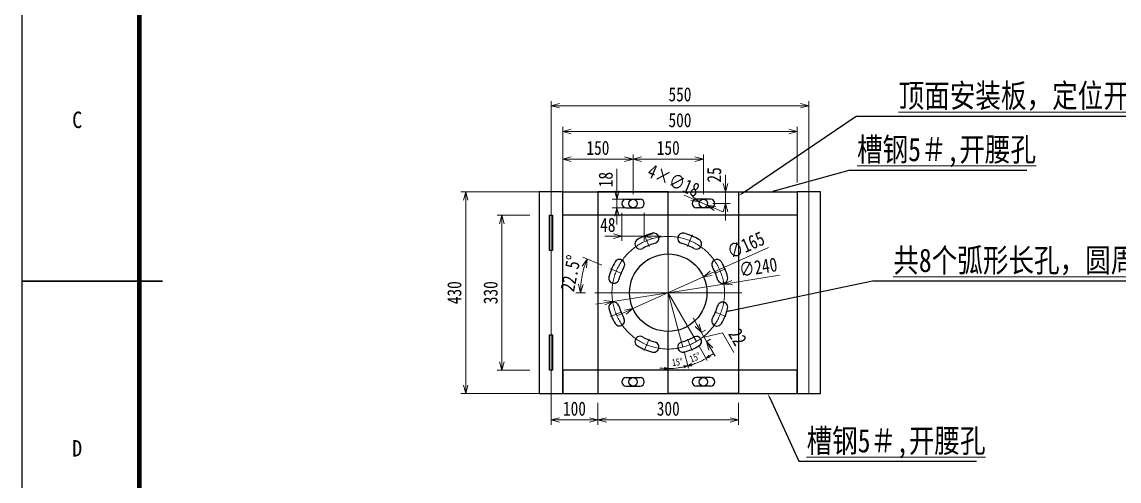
# Model space of a CAD drawing. Header units: millimetres. Extents: x 8637176 to 8643116, y -979721 to -975521.
# Drawn here: x 8637176 to 8639515, y -978047 to -977069 of the extents above; entities that cross this region are included whole.
import ezdxf
from ezdxf import colors
from ezdxf.entities.mleader import LeaderData, LeaderLine
from ezdxf.math import Vec2, Vec3

# ---------------------------------------------------------------- set-up
doc = ezdxf.new("R2010")
doc.units = ezdxf.units.MM
doc.header["$LTSCALE"] = 1000
doc.header["$PDSIZE"] = 0.1
for name, pattern in [('CENTER', [2, 1.25, -0.25, 0.25, -0.25]), ('DASH', [0.35, 0.25, -0.1]), ('DASHED2', [4.838009, 3.225339, -1.61267])]:
    doc.linetypes.add(name, pattern=pattern)
for name, color, linetype, lineweight in [('1_中心线', 1, 'CENTER', 9), ('2_虚线', 2, 'DASHED2', 9), ('5_文字线', 2, 'Continuous', 13), ('6文字层', 3, 'Continuous', 13), ('尺寸线层', 3, 'Continuous', 18)]:
    doc.layers.add(name, color=color, linetype=linetype, lineweight=lineweight)
doc.layers.add('图框', color=3, linetype='Continuous')
doc.styles.add('中英合写', font='', dxfattribs={"width": 0.8})
doc.styles.add('图框字体', font='', dxfattribs={"width": 0.8})
doc.styles.add('标题栏（黑体）', font='txt', dxfattribs={"width": 0.8})
doc.styles.get('中英合写').set_extended_font_data('SimSun')
doc.styles.get('图框字体').set_extended_font_data('SimSun')
doc.dimstyles.new('S50', dxfattribs={"dimscale": 50, "dimtxt": 3, "dimasz": 1.8, "dimexe": 1, "dimexo": 2, "dimgap": 0.9, "dimtad": 1, "dimdec": 0, "dimzin": 0, "dimdsep": 46, "dimtxsty": '中英合写', "dimblk": 'OPEN30', "dimcen": 0.09, "dimclrd": 3, "dimclre": 3, "dimclrt": 3, "dimadec": 0, "dimazin": 0, "dimtfac": 1, "dimtdec": 0, "dimtmove": 1, "dimatfit": 3, "dimldrblk": 'ARCHTICK', "dimfxl": 0, "dimtolj": 1, "dimtzin": 0, "dimlwd": -1, "dimlwe": -1, "dimarcsym": 0})

# ---------------------------------------------------------------- blocks, each defined once
blk = doc.blocks.new('_Open30')
at = {"color": 0, "linetype": 'ByBlock', "lineweight": -2}
for p, q in [((-1, 0.2679), (0, 0)), ((0, 0), (-1, -0.2679)), ((0, 0), (-1, 0))]:
    blk.add_line(p, q, dxfattribs=at)
blk = doc.blocks.new('*D20456')
at = {"layer": 'Defpoints', "color": 0}
for p in [(8638854, -977247.3), (8638304, -977455.8), (8638854, -977455.8)]:
    blk.add_point(p, dxfattribs=at)
at = {"layer": '尺寸线层', "color": 3}
for p, q in [((8638304, -977435.8), (8638304, -977237.3)), ((8638854, -977435.8), (8638854, -977237.3)), ((8638322, -977247.3), (8638836, -977247.3))]:
    blk.add_line(p, q, dxfattribs=at)
at = {"layer": '尺寸线层', "color": 3, "linetype": 'ByBlock', "xscale": 18, "yscale": 18, "zscale": 18, "rotation": 180}
blk.add_blockref('_Open30', (8638304, -977247.3), dxfattribs=at)
at = {"layer": '尺寸线层', "color": 3, "linetype": 'ByBlock', "xscale": 18, "yscale": 18, "zscale": 18}
blk.add_blockref('_Open30', (8638854, -977247.3), dxfattribs=at)
at = {"layer": '尺寸线层', "color": 3, "insert": (8638579, -977223.3), "char_height": 30, "attachment_point": 5, "style": '中英合写'}
blk.add_mtext('\\A1;550', dxfattribs=at)
blk = doc.blocks.new('_ArchTick')
at = {"color": 0, "linetype": 'ByBlock', "const_width": 0.4}
blk.add_lwpolyline([(-0.5, -0.5), (0.5, 0.5)], dxfattribs=at)
blk = doc.blocks.new('*D20458')
at = {"layer": 'Defpoints', "color": 0}
for p in [(8638629.2, -977611.8), (8638478.8, -977679.8)]:
    blk.add_point(p, dxfattribs=at)
at = {"layer": '尺寸线层', "color": 3}
for p, q in [((8638645.6, -977604.4), (8638767.5, -977549.3)), ((8638478.8, -977679.8), (8638629.2, -977611.8)), ((8638462.4, -977687.2), (8638446, -977694.6))]:
    blk.add_line(p, q, dxfattribs=at)
at = {"layer": '尺寸线层', "color": 3, "linetype": 'ByBlock', "xscale": 18, "yscale": 18, "zscale": 18}
for p, rotation in [((8638629.2, -977611.8), 204.3248072662623), ((8638478.8, -977679.8), 24.32480726626234)]:
    blk.add_blockref('_Open30', p, dxfattribs=dict(at, rotation=rotation))
at = {"layer": '尺寸线层', "color": 3, "insert": (8638719.6, -977544.5), "char_height": 30, "attachment_point": 5, "rotation": 24.3248, "style": '中英合写'}
blk.add_mtext('\\A1;∅165', dxfattribs=at)
blk = doc.blocks.new('*D20459')
at = {"layer": 'Defpoints', "color": 0}
for p in [(8638672.6, -977627.3), (8638435.5, -977664.4)]:
    blk.add_point(p, dxfattribs=at)
at = {"layer": '尺寸线层', "color": 3}
for p, q in [((8638791, -977608.7), (8638690.4, -977624.5)), ((8638435.5, -977664.4), (8638672.6, -977627.3)), ((8638417.7, -977667.2), (8638399.9, -977669.9))]:
    blk.add_line(p, q, dxfattribs=at)
at = {"layer": '尺寸线层', "color": 3, "linetype": 'ByBlock', "xscale": 18, "yscale": 18, "zscale": 18}
for p, rotation in [((8638672.6, -977627.3), 188.8948195216694), ((8638435.5, -977664.4), 8.894819521669422)]:
    blk.add_blockref('_Open30', p, dxfattribs=dict(at, rotation=rotation))
at = {"layer": '尺寸线层', "color": 3, "insert": (8638745.8, -977591.4), "char_height": 30, "attachment_point": 5, "rotation": 8.8948, "style": '中英合写'}
blk.add_mtext('\\A1;∅240', dxfattribs=at)
blk = doc.blocks.new('*D20460')
at = {"layer": 'Defpoints', "color": 0}
for p in [(8638431, -977594.8), (8638455.3, -977604.9), (8638368.3, -977621.4), (8638397.3, -977645.8), (8638710.8, -977645.8)]:
    blk.add_point(p, dxfattribs=at)
at = {"layer": '尺寸线层', "color": 3}
for p, q in [((8638412.5, -977587.2), (8638371.7, -977570.3)), ((8638377.3, -977645.8), (8638356.7, -977645.8))]:
    blk.add_line(p, q, dxfattribs=at)
blk.add_arc((8638554, -977645.8), 187.3, 163.0075, 174.4925, dxfattribs=at)
at = {"layer": '尺寸线层', "color": 3, "linetype": 'ByBlock', "xscale": 18, "yscale": 18, "zscale": 18}
for p, rotation in [((8638381, -977574.1), 70.25375523230733), ((8638366.7, -977645.8), 267.2462447678178)]:
    blk.add_blockref('_Open30', p, dxfattribs=dict(at, rotation=rotation))
at = {"layer": '尺寸线层', "color": 3, "insert": (8638346, -977604.4), "char_height": 30, "attachment_point": 5, "rotation": 78.75, "style": '中英合写'}
blk.add_mtext('\\A1;22.5%%d', dxfattribs=at)
blk = doc.blocks.new('*U21106')
blk.add_lwpolyline([(25, 0), (25, 430), (-25, 430), (-25, 0)], close=True)
at = {"layer": '1_中心线'}
blk.add_line((0, 0), (0, 430), dxfattribs=at)
blk = doc.blocks.new('*U21131')
blk.add_lwpolyline([(25, 0), (25, 430), (-25, 430), (-25, 0)], close=True)
at = {"layer": '1_中心线'}
blk.add_line((0, 0), (0, 430), dxfattribs=at)
blk = doc.blocks.new('*U21070')
for centre, radius, start, end in [((-14.5, -6), 11, 120, 300), ((45.5, -109.9), 131, 105, 120), ((14.5, 6), 11, 285, 105), ((45.5, -109.9), 109, 105, 120)]:
    blk.add_arc(centre, radius, start, end)
blk = doc.blocks.new('*U21069')
at = {"color": 0, "linetype": 'ByBlock', "lineweight": -2, "transparency": 16777216}
for p, rotation in [((45.5, 168.9), 315), ((-109.9, 104.5), 44.99999999999999), ((109.9, 104.5), 270), ((-109.9, 13.5), 89.99999999999999), ((109.9, 13.5), 225), ((-45.5, -50.9), 135), ((45.5, -50.9), 180)]:
    blk.add_blockref('*U21070', p, dxfattribs=dict(at, rotation=rotation))
blk.add_blockref('*U21070', (-45.5, 168.9), dxfattribs=at)
blk = doc.blocks.new('俯视图1振动给料钢架24242424')
for p, q in [((-90, 258), (-60, 258)), ((90, 258), (60, 258)), ((-90, 240), (-60, 240)), ((90, 240), (60, 240)), ((-90, -122), (-60, -122)), ((-90, -140), (-60, -140)), ((90, -122), (60, -122)), ((90, -140), (60, -140))]:
    blk.add_line(p, q)
for points in [[(-225, 274), (275, 274), (275, 224), (-225, 224)], [(-225, -156), (275, -156), (275, -106), (-225, -106)]]:
    blk.add_lwpolyline(points, close=True)
for points in [[(0, 141.5), (0, 274), (-150, 274), (-150, -156), (0, -156), (0, -23.5)], [(0, 141.5), (0, 274), (150, 274), (150, -156), (0, -156), (0, -23.5)]]:
    blk.add_lwpolyline(points)
at = {"color": 2, "linetype": 'DASH'}
for points in [[(-253, 224), (-247, 224), (-247, 149), (-253, 149)], [(-253, -31), (-247, -31), (-247, -106), (-253, -106)]]:
    blk.add_lwpolyline(points, close=True, dxfattribs=at)
for centre, radius in [((-75, 249), 9), ((75, 249), 9), ((0, 59), 82.5), ((-75, -131), 9), ((75, -131), 9)]:
    blk.add_circle(centre, radius)
for centre, start, end in [((-90, 249), 90, 270), ((-60, 249), 270, 90), ((60, 249), 90, 270), ((90, 249), 270, 90), ((-90, -131), 90, 270), ((-60, -131), 270, 90), ((60, -131), 90, 270), ((90, -131), 270, 90)]:
    blk.add_arc(centre, 9, start, end)
at = {"layer": '1_中心线'}
for p, q in [((0, -97.8), (0, 215.8)), ((-40.9, 157.7), (-51, 182.1)), ((40.9, 157.7), (51, 182.1)), ((-98.7, 99.9), (-123.1, 110)), ((98.7, 99.9), (123.1, 110)), ((156.8, 59), (-156.8, 59)), ((-98.7, 18.1), (-123.1, 8)), ((98.7, 18.1), (123.1, 8)), ((-40.9, -39.7), (-51, -64.1)), ((40.9, -39.7), (51, -64.1))]:
    blk.add_line(p, q, dxfattribs=at)
blk.add_circle((0, 59), 120, dxfattribs=at)
for name, p in [('*U21106', (-250, -156)), ('*U21131', (300, -156)), ('*U21069', (0, 0))]:
    blk.add_blockref(name, p)
blk = doc.blocks.new('*D20782')
at = {"layer": '6文字层', "color": 3}
for p, q in [((8638259, -977480.8), (8638189.2, -977480.8)), ((8638199.2, -977792.8), (8638199.2, -977498.8)), ((8638259, -977810.8), (8638189.2, -977810.8))]:
    blk.add_line(p, q, dxfattribs=at)
at = {"layer": 'Defpoints', "color": 0}
for p in [(8638199.2, -977480.8), (8638279, -977480.8), (8638279, -977810.8)]:
    blk.add_point(p, dxfattribs=at)
at = {"layer": '6文字层', "color": 3, "linetype": 'ByBlock', "xscale": 18, "yscale": 18, "zscale": 18}
for p, rotation in [((8638199.2, -977480.8), 90), ((8638199.2, -977810.8), 270)]:
    blk.add_blockref('_Open30', p, dxfattribs=dict(at, rotation=rotation))
at = {"layer": '6文字层', "color": 3, "insert": (8638175.2, -977645.8), "char_height": 30, "attachment_point": 5, "rotation": 90, "style": '中英合写'}
blk.add_mtext('\\A1;330', dxfattribs=at)
blk = doc.blocks.new('*D20784')
at = {"layer": '6文字层', "color": 3}
for p, q in [((8638309, -977430.8), (8638112, -977430.8)), ((8638122, -977842.8), (8638122, -977448.8)), ((8638309, -977860.8), (8638112, -977860.8))]:
    blk.add_line(p, q, dxfattribs=at)
at = {"layer": 'Defpoints', "color": 0}
for p in [(8638122, -977430.8), (8638329, -977430.8), (8638329, -977860.8)]:
    blk.add_point(p, dxfattribs=at)
at = {"layer": '6文字层', "color": 3, "linetype": 'ByBlock', "xscale": 18, "yscale": 18, "zscale": 18}
for p, rotation in [((8638122, -977430.8), 90), ((8638122, -977860.8), 270)]:
    blk.add_blockref('_Open30', p, dxfattribs=dict(at, rotation=rotation))
at = {"layer": '6文字层', "color": 3, "insert": (8638098, -977645.8), "char_height": 30, "attachment_point": 5, "rotation": 90, "style": '中英合写'}
blk.add_mtext('\\A1;430', dxfattribs=at)
blk = doc.blocks.new('*D20785')
at = {"layer": '6文字层', "color": 3}
for p, q in [((8638304, -977855.8), (8638304, -977927)), ((8638404, -977880.8), (8638404, -977927)), ((8638322, -977917), (8638386, -977917))]:
    blk.add_line(p, q, dxfattribs=at)
at = {"layer": 'Defpoints', "color": 0}
for p in [(8638304, -977835.8), (8638404, -977860.8), (8638404, -977917)]:
    blk.add_point(p, dxfattribs=at)
at = {"layer": '6文字层', "color": 3, "linetype": 'ByBlock', "xscale": 18, "yscale": 18, "zscale": 18, "rotation": 180}
blk.add_blockref('_Open30', (8638304, -977917), dxfattribs=at)
at = {"layer": '6文字层', "color": 3, "linetype": 'ByBlock', "xscale": 18, "yscale": 18, "zscale": 18}
blk.add_blockref('_Open30', (8638404, -977917), dxfattribs=at)
at = {"layer": '6文字层', "color": 3, "insert": (8638354, -977893), "char_height": 30, "attachment_point": 5, "style": '中英合写'}
blk.add_mtext('\\A1;100', dxfattribs=at)
blk = doc.blocks.new('*D20786')
at = {"layer": '6文字层', "color": 3}
for p, q in [((8638404, -977880.8), (8638404, -977927)), ((8638704, -977880.8), (8638704, -977927)), ((8638422, -977917), (8638686, -977917))]:
    blk.add_line(p, q, dxfattribs=at)
at = {"layer": 'Defpoints', "color": 0}
for p in [(8638404, -977860.8), (8638704, -977860.8), (8638704, -977917)]:
    blk.add_point(p, dxfattribs=at)
at = {"layer": '6文字层', "color": 3, "linetype": 'ByBlock', "xscale": 18, "yscale": 18, "zscale": 18, "rotation": 180}
blk.add_blockref('_Open30', (8638404, -977917), dxfattribs=at)
at = {"layer": '6文字层', "color": 3, "linetype": 'ByBlock', "xscale": 18, "yscale": 18, "zscale": 18}
blk.add_blockref('_Open30', (8638704, -977917), dxfattribs=at)
at = {"layer": '6文字层', "color": 3, "insert": (8638554, -977893), "char_height": 30, "attachment_point": 5, "style": '中英合写'}
blk.add_mtext('\\A1;300', dxfattribs=at)
blk = doc.blocks.new('*D20787')
at = {"layer": 'Defpoints', "color": 0}
for p in [(8638455, -977455.8), (8638503, -977455.8), (8638455, -977525.4)]:
    blk.add_point(p, dxfattribs=at)
at = {"layer": '尺寸线层', "color": 3}
for p, q in [((8638455, -977475.8), (8638455, -977535.4)), ((8638503, -977475.8), (8638503, -977535.4)), ((8638437, -977525.4), (8638419, -977525.4)), ((8638503, -977525.4), (8638455, -977525.4)), ((8638521, -977525.4), (8638539, -977525.4))]:
    blk.add_line(p, q, dxfattribs=at)
at = {"layer": '尺寸线层', "color": 3, "linetype": 'ByBlock', "xscale": 18, "yscale": 18, "zscale": 18}
blk.add_blockref('_Open30', (8638455, -977525.4), dxfattribs=at)
at = {"layer": '尺寸线层', "color": 3, "linetype": 'ByBlock', "xscale": 18, "yscale": 18, "zscale": 18, "rotation": 180}
blk.add_blockref('_Open30', (8638503, -977525.4), dxfattribs=at)
at = {"layer": '尺寸线层', "color": 3, "insert": (8638425.1, -977501.4), "char_height": 30, "attachment_point": 5, "style": '中英合写'}
blk.add_mtext('\\A1;48', dxfattribs=at)
blk = doc.blocks.new('*D20788')
at = {"layer": 'Defpoints', "color": 0}
for p in [(8638444.7, -977446.8), (8638479, -977446.8), (8638479, -977464.8)]:
    blk.add_point(p, dxfattribs=at)
at = {"layer": '尺寸线层', "color": 3}
for p, q in [((8638444.7, -977446.8), (8638444.7, -977381.6)), ((8638459, -977446.8), (8638434.7, -977446.8)), ((8638444.7, -977464.8), (8638444.7, -977446.8)), ((8638459, -977464.8), (8638434.7, -977464.8)), ((8638444.7, -977482.8), (8638444.7, -977500.8))]:
    blk.add_line(p, q, dxfattribs=at)
at = {"layer": '尺寸线层', "color": 3, "linetype": 'ByBlock', "xscale": 18, "yscale": 18, "zscale": 18}
for p, rotation in [((8638444.7, -977446.8), 270), ((8638444.7, -977464.8), 90)]:
    blk.add_blockref('_Open30', p, dxfattribs=dict(at, rotation=rotation))
at = {"layer": '尺寸线层', "color": 3, "insert": (8638420.7, -977404.8), "char_height": 30, "attachment_point": 5, "rotation": 90, "style": '中英合写'}
blk.add_mtext('\\A1;18', dxfattribs=at)
blk = doc.blocks.new('*D20789')
at = {"layer": 'Defpoints', "color": 0}
for p in [(8638479, -977361.3), (8638329, -977455.8), (8638479, -977455.8)]:
    blk.add_point(p, dxfattribs=at)
at = {"layer": '尺寸线层', "color": 3}
for p, q in [((8638329, -977435.8), (8638329, -977351.3)), ((8638479, -977435.8), (8638479, -977351.3)), ((8638347, -977361.3), (8638461, -977361.3))]:
    blk.add_line(p, q, dxfattribs=at)
at = {"layer": '尺寸线层', "color": 3, "linetype": 'ByBlock', "xscale": 18, "yscale": 18, "zscale": 18, "rotation": 180}
blk.add_blockref('_Open30', (8638329, -977361.3), dxfattribs=at)
at = {"layer": '尺寸线层', "color": 3, "linetype": 'ByBlock', "xscale": 18, "yscale": 18, "zscale": 18}
blk.add_blockref('_Open30', (8638479, -977361.3), dxfattribs=at)
at = {"layer": '尺寸线层', "color": 3, "insert": (8638404, -977337.3), "char_height": 30, "attachment_point": 5, "style": '中英合写'}
blk.add_mtext('\\A1;150', dxfattribs=at)
blk = doc.blocks.new('*D20790')
at = {"layer": 'Defpoints', "color": 0}
for p in [(8638629, -977361.3), (8638479, -977455.8), (8638629, -977455.8)]:
    blk.add_point(p, dxfattribs=at)
at = {"layer": '尺寸线层', "color": 3}
for p, q in [((8638479, -977435.8), (8638479, -977351.3)), ((8638629, -977435.8), (8638629, -977351.3)), ((8638497, -977361.3), (8638611, -977361.3))]:
    blk.add_line(p, q, dxfattribs=at)
at = {"layer": '尺寸线层', "color": 3, "linetype": 'ByBlock', "xscale": 18, "yscale": 18, "zscale": 18, "rotation": 180}
blk.add_blockref('_Open30', (8638479, -977361.3), dxfattribs=at)
at = {"layer": '尺寸线层', "color": 3, "linetype": 'ByBlock', "xscale": 18, "yscale": 18, "zscale": 18}
blk.add_blockref('_Open30', (8638629, -977361.3), dxfattribs=at)
at = {"layer": '尺寸线层', "color": 3, "insert": (8638554, -977337.3), "char_height": 30, "attachment_point": 5, "style": '中英合写'}
blk.add_mtext('\\A1;150', dxfattribs=at)
blk = doc.blocks.new('*D20792')
at = {"layer": 'Defpoints', "color": 0}
for p in [(8638620.7, -977452.3), (8638637.3, -977459.4)]:
    blk.add_point(p, dxfattribs=at)
at = {"layer": '尺寸线层', "color": 3}
for p, q in [((8638604.2, -977445.2), (8638587.6, -977438.1)), ((8638637.3, -977459.4), (8638620.7, -977452.3)), ((8638653.8, -977466.4), (8638670.4, -977473.5))]:
    blk.add_line(p, q, dxfattribs=at)
at = {"layer": '尺寸线层', "color": 3, "linetype": 'ByBlock', "xscale": 18, "yscale": 18, "zscale": 18}
for p, rotation in [((8638620.7, -977452.3), 336.8500610382333), ((8638637.3, -977459.4), 156.8500610382332)]:
    blk.add_blockref('_Open30', p, dxfattribs=dict(at, rotation=rotation))
at = {"layer": '尺寸线层', "color": 3, "insert": (8638565.4, -977406.7), "char_height": 30, "attachment_point": 5, "rotation": 336.8501, "style": '中英合写'}
blk.add_mtext('\\A1;{4×∅18}{}{\\H0.7x;}}{}}{}', dxfattribs=at)
blk = doc.blocks.new('*D20793')
at = {"layer": 'Defpoints', "color": 0}
for p in [(8638629, -977430.8), (8638676.1, -977430.8), (8638629, -977455.8)]:
    blk.add_point(p, dxfattribs=at)
at = {"layer": '尺寸线层', "color": 3}
for p, q in [((8638676.1, -977412.8), (8638676.1, -977394.8)), ((8638649, -977430.8), (8638686.1, -977430.8)), ((8638676.1, -977455.8), (8638676.1, -977430.8)), ((8638649, -977455.8), (8638686.1, -977455.8)), ((8638676.1, -977473.8), (8638676.1, -977491.8))]:
    blk.add_line(p, q, dxfattribs=at)
at = {"layer": '尺寸线层', "color": 3, "linetype": 'ByBlock', "xscale": 18, "yscale": 18, "zscale": 18}
for p, rotation in [((8638676.1, -977430.8), 270), ((8638676.1, -977455.8), 90)]:
    blk.add_blockref('_Open30', p, dxfattribs=dict(at, rotation=rotation))
at = {"layer": '尺寸线层', "color": 3, "insert": (8638652.1, -977394.8), "char_height": 30, "attachment_point": 5, "rotation": 90, "style": '中英合写'}
blk.add_mtext('\\A1;25', dxfattribs=at)
blk = doc.blocks.new('*D21038')
at = {"layer": 'Defpoints', "color": 0}
for p in [(8638329, -977302.3), (8638329, -977430.8), (8638829, -977430.8)]:
    blk.add_point(p, dxfattribs=at)
at = {"layer": '尺寸线层', "color": 3}
for p, q in [((8638329, -977410.8), (8638329, -977292.3)), ((8638811, -977302.3), (8638347, -977302.3)), ((8638829, -977410.8), (8638829, -977292.3))]:
    blk.add_line(p, q, dxfattribs=at)
at = {"layer": '尺寸线层', "color": 3, "linetype": 'ByBlock', "xscale": 18, "yscale": 18, "zscale": 18, "rotation": 180}
blk.add_blockref('_Open30', (8638329, -977302.3), dxfattribs=at)
at = {"layer": '尺寸线层', "color": 3, "linetype": 'ByBlock', "xscale": 18, "yscale": 18, "zscale": 18}
blk.add_blockref('_Open30', (8638829, -977302.3), dxfattribs=at)
at = {"layer": '尺寸线层', "color": 3, "insert": (8638579, -977278.3), "char_height": 30, "attachment_point": 5, "style": '中英合写'}
blk.add_mtext('\\A1;500', dxfattribs=at)
blk = doc.blocks.new('A2hk')
at = {"color": 3, "linetype": 'ByBlock'}
blk.add_line((-594, 420), (-594, 0), dxfattribs=at)
at = {"color": 3, "lineweight": 30}
blk.add_line((-594, 210), (-564, 210), dxfattribs=at)
at = {"color": 3, "linetype": 'ByBlock', "const_width": 1, "flags": 128}
blk.add_lwpolyline([(-569, 10), (-10, 10), (-10, 410), (-569, 410)], close=True, dxfattribs=at)
at = {"layer": '5_文字线', "color": 2, "style": '图框字体', "width": 0.9}
for s, p in [('C', (-583.29, 242.62)), ('D', (-583.29, 172.62))]:
    blk.add_text(s, height=3.5, dxfattribs=at).set_placement(p)
blk = doc.blocks.new('*D21053')
at = {"layer": 'Defpoints', "color": 0}
for p in [(8638554, -977489.1), (8638554, -977645.8), (8638585.1, -977761.7), (8638554, -977802.6), (8638568.1, -977806.7)]:
    blk.add_point(p, dxfattribs=at)
at = {"layer": '尺寸线层', "color": 3}
for p, q in [((8638587.7, -977771.4), (8638597.1, -977806.6)), ((8638554, -977812.6), (8638554, -977812.3))]:
    blk.add_line(p, q, dxfattribs=at)
for start, end in [(288.1943, 291.3886), (263.6114, 266.8057), (270, 285)]:
    blk.add_arc((8638554, -977645.8), 161.5, start, end, dxfattribs=at)
at = {"layer": '尺寸线层', "color": 3, "linetype": 'ByBlock', "xscale": 9, "yscale": 9, "zscale": 9}
for p, rotation in [((8638595.8, -977801.8), 196.5971574074347), ((8638554, -977807.3), 358.4028425921651)]:
    blk.add_blockref('_Open30', p, dxfattribs=dict(at, rotation=rotation))
at = {"layer": '尺寸线层', "color": 3, "insert": (8638573.5, -977793.6), "char_height": 15, "attachment_point": 5, "rotation": 7.5, "style": '中英合写'}
blk.add_mtext('\\A1;15%%d', dxfattribs=at)
blk = doc.blocks.new('*D21055')
at = {"layer": 'Defpoints', "color": 0}
for p in [(8638554, -977645.8), (8638554, -977645.8), (8638614, -977749.7), (8638585.1, -977761.7), (8638622.2, -977792.1)]:
    blk.add_point(p, dxfattribs=at)
at = {"layer": '尺寸线层', "color": 3}
for p, q in [((8638587.7, -977771.4), (8638597.1, -977806.6)), ((8638619, -977758.4), (8638637.2, -977790))]:
    blk.add_line(p, q, dxfattribs=at)
for start, end in [(285, 300), (303.1943, 306.3886), (278.6114, 281.8057)]:
    blk.add_arc((8638554, -977645.8), 161.5, start, end, dxfattribs=at)
at = {"layer": '尺寸线层', "color": 3, "linetype": 'ByBlock', "xscale": 9, "yscale": 9, "zscale": 9}
for p, rotation in [((8638634.7, -977785.6), 211.5971574078409), ((8638595.8, -977801.8), 13.40284259176575)]:
    blk.add_blockref('_Open30', p, dxfattribs=dict(at, rotation=rotation))
at = {"layer": '尺寸线层', "color": 3, "insert": (8638611.1, -977783.5), "char_height": 15, "attachment_point": 5, "rotation": 22.5, "style": '中英合写'}
blk.add_mtext('\\A1;15%%d', dxfattribs=at)
blk = doc.blocks.new('*D21056')
at = {"layer": '6文字层', "color": 3}
for p, q in [((8638615.8, -977715.2), (8638606.8, -977699.6)), ((8638625.8, -977730.2), (8638633.4, -977725.8)), ((8638624.8, -977730.8), (8638635.8, -977749.9)), ((8638669.4, -977731.1), (8638630.3, -977740.4)), ((8638636.8, -977749.3), (8638644.4, -977744.9)), ((8638693.6, -977773.1), (8638669.4, -977731.1)), ((8638644.8, -977765.5), (8638653.8, -977781.1))]:
    blk.add_line(p, q, dxfattribs=at)
at = {"layer": 'Defpoints', "color": 0}
for p in [(8638608.5, -977740.2), (8638635.8, -977749.9), (8638619.5, -977759.3)]:
    blk.add_point(p, dxfattribs=at)
at = {"layer": '6文字层', "color": 3, "linetype": 'ByBlock', "xscale": 18, "yscale": 18, "zscale": 18}
for p, rotation in [((8638624.8, -977730.8), 299.9999999999108), ((8638635.8, -977749.9), 119.9999999999108)]:
    blk.add_blockref('_Open30', p, dxfattribs=dict(at, rotation=rotation))
at = {"layer": '6文字层', "color": 3, "insert": (8638702.3, -977740.1), "char_height": 30, "attachment_point": 5, "rotation": 300, "style": '中英合写'}
blk.add_mtext('\\A1;22', dxfattribs=at)

msp = doc.modelspace()

# ---------------------------------------------------------------- linework, layer by layer
at = {"layer": '2_虚线'}
for q in [(8638585.1, -977761.7), (8638614, -977749.7)]:
    msp.add_line((8638554, -977645.8), q, dxfattribs=at)

# ---------------------------------------------------------------- block references
msp.add_blockref('俯视图1振动给料钢架24242424', (8638554, -977704.8))
at = {"layer": '图框', "xscale": 10, "yscale": 10, "zscale": 10}
msp.add_blockref('A2hk', (8643115.7, -979721.1), dxfattribs=at)

# ---------------------------------------------------------------- dimensions: what is measured, and where the dimension line sits
at = {"layer": '6文字层'}
for base, p1, p2, picture, middle in [((8638122, -977430.8), (8638329, -977860.8), (8638329, -977430.8), '*D20784', (8638098, -977645.8)), ((8638199.2, -977480.8), (8638279, -977810.8), (8638279, -977480.8), '*D20782', (8638175.2, -977645.8))]:
    dim = msp.add_linear_dim(base=base, p1=p1, p2=p2, angle=90, dimstyle='S50', override={"dimscale": 10}, dxfattribs=at)
    dim.commit()
    dim.dimension.update_dxf_attribs({"geometry": picture, "text_midpoint": middle})
dim = msp.add_aligned_dim(p1=(8638608.5, -977740.2), p2=(8638619.5, -977759.3), distance=18.8, dimstyle='S50', override={"dimscale": 10}, dxfattribs=at)
dim.commit()
dim.dimension.update_dxf_attribs({"geometry": '*D21056', "text_midpoint": (8638694.7, -977726.9)})
for base, p1, p2, picture, middle in [((8638404, -977917), (8638304, -977835.8), (8638404, -977860.8), '*D20785', (8638354, -977893)), ((8638704, -977917), (8638404, -977860.8), (8638704, -977860.8), '*D20786', (8638554, -977893))]:
    dim = msp.add_linear_dim(base=base, p1=p1, p2=p2, dimstyle='S50', override={"dimscale": 10}, dxfattribs=at)
    dim.commit()
    dim.dimension.update_dxf_attribs({"geometry": picture, "text_midpoint": middle})
at = {"layer": '尺寸线层'}
for base, p1, p2, picture, middle in [((8638854, -977247.3), (8638304, -977455.8), (8638854, -977455.8), '*D20456', (8638579, -977223.3)), ((8638329, -977302.3), (8638829, -977430.8), (8638329, -977430.8), '*D21038', (8638579, -977278.3)), ((8638479, -977361.3), (8638329, -977455.8), (8638479, -977455.8), '*D20789', (8638404, -977337.3)), ((8638629, -977361.3), (8638479, -977455.8), (8638629, -977455.8), '*D20790', (8638554, -977337.3))]:
    dim = msp.add_linear_dim(base=base, p1=p1, p2=p2, dimstyle='S50', override={"dimscale": 10, "dimtxsty": '中英合写', "dimldrblk": 'ArchTick'}, dxfattribs=at)
    dim.commit()
    dim.dimension.update_dxf_attribs({"geometry": picture, "text_midpoint": middle})
dim = msp.add_diameter_dim_2p(p1=(8638637.3, -977459.4), p2=(8638620.7, -977452.3), text='{4×<>}{}{\\H0.7x;}}{}}{}', dimstyle='S50', override={"dimscale": 10, "dimtxsty": '中英合写', "dimtmove": 2, "dimldrblk": 'ArchTick'}, dxfattribs=at)
dim.commit()
dim.dimension.update_dxf_attribs({"geometry": '*D20792', "text_midpoint": (8638565.4, -977406.7), "dimtype": 163})
for base, p1, p2, picture, middle in [((8638676.1, -977430.8), (8638629, -977455.8), (8638629, -977430.8), '*D20793', (8638676.1, -977394.8)), ((8638444.7, -977446.8), (8638479, -977464.8), (8638479, -977446.8), '*D20788', (8638444.7, -977404.8))]:
    dim = msp.add_linear_dim(base=base, p1=p1, p2=p2, angle=90, dimstyle='S50', override={"dimscale": 10, "dimtad": 3, "dimtxsty": '中英合写', "dimtmove": 1, "dimldrblk": 'ArchTick'}, dxfattribs=at)
    dim.commit()
    dim.dimension.update_dxf_attribs({"geometry": picture, "text_midpoint": middle, "dimtype": 160})
dim = msp.add_linear_dim(base=(8638455, -977525.4), p1=(8638503, -977455.8), p2=(8638455, -977455.8), dimstyle='S50', override={"dimscale": 10, "dimtad": 3, "dimtxsty": '中英合写', "dimtmove": 1, "dimldrblk": 'ArchTick'}, dxfattribs=at)
dim.commit()
dim.dimension.update_dxf_attribs({"geometry": '*D20787', "text_midpoint": (8638425.1, -977525.4), "dimtype": 160})
for base, line1, line2, override, picture, middle in [((8638568.1, -977806.7), ((8638554, -977645.8), (8638585.1, -977761.7)), ((8638554, -977802.6), (8638554, -977489.1)), {"dimscale": 5, "dimtad": 3, "dimtxsty": '中英合写', "dimtmove": 0, "dimldrblk": 'ArchTick'}, '*D21053', (8638573.5, -977793.6)), ((8638622.2, -977792.1), ((8638554, -977645.8), (8638614, -977749.7)), ((8638554, -977645.8), (8638585.1, -977761.7)), {"dimscale": 5, "dimtad": 3, "dimtxsty": '中英合写', "dimadec": 0, "dimtmove": 0, "dimldrblk": 'ArchTick'}, '*D21055', (8638611.1, -977783.5))]:
    dim = msp.add_angular_dim_2l(base=base, line1=line1, line2=line2, dimstyle='S50', override=override, dxfattribs=at)
    dim.commit()
    dim.dimension.update_dxf_attribs({"geometry": picture, "text_midpoint": middle})
dim = msp.add_diameter_dim_2p(p1=(8638478.8, -977679.8), p2=(8638629.2, -977611.8), dimstyle='S50', override={"dimscale": 10, "dimtxsty": '中英合写', "dimldrblk": 'ArchTick'}, dxfattribs=at)
dim.commit()
dim.dimension.update_dxf_attribs({"geometry": '*D20458', "text_midpoint": (8638729.5, -977566.5), "dimtype": 163})
dim = msp.add_angular_dim_2l(base=(8638368.3184, -977621.3627), line1=((8638710.7625, -977645.8141), (8638397.2625, -977645.8141)), line2=((8638455.347, -977604.9318), (8638430.9566, -977594.829)), dimstyle='S50', override={"dimscale": 10, "dimtad": 3, "dimtxsty": '中英合写', "dimadec": 1, "dimtmove": 0, "dimldrblk": 'ArchTick'}, dxfattribs=at)
dim.commit()
dim.dimension.update_dxf_attribs({"geometry": '*D20460', "text_midpoint": (8638370.3152, -977609.2679), "dimtype": 162})
dim = msp.add_diameter_dim_2p(p1=(8638435.5, -977664.4), p2=(8638672.6, -977627.3), dimstyle='S50', override={"dimscale": 10, "dimtxsty": '中英合写', "dimldrblk": 'ArchTick'}, dxfattribs=at)
dim.commit()
dim.dimension.update_dxf_attribs({"geometry": '*D20459', "text_midpoint": (8638745.8, -977591.4)})

# ---------------------------------------------------------------- leaders
ml = msp.add_multileader_mtext('Standard', dxfattribs=at)
ml.set_content('{\\L\\f宋体|b0|i0|c134|p2;\\C2;顶面安装板，定位开孔后从中间切开，配M16×50螺栓组4套；紧固件材质：304}', style='标题栏（黑体）')
ml.set_leader_properties()
ml.build(insert=Vec2(0, 0))
ml.multileader.update_dxf_attribs({"text_left_attachment_type": 8, "text_right_attachment_type": 6, "dogleg_length": 0.36, "arrow_head_size": 10})
ctx = ml.context
ctx.base_point, ctx.char_height, ctx.arrow_head_size, ctx.plane_origin = Vec3(8638955.4, -977269.9), 50, 10, Vec3(8639021.7, -977310.2)
ctx.left_attachment, ctx.right_attachment, ctx.text_align_type = 8, 6, 2
notes = []
notes.append((ctx, [(0, (1, 1, 0), (8638955, -977269.9), (1, 0), 0.36, [(0, [(8638704, -977439.2)], 0, [])])]))
ctx.mtext.insert, ctx.mtext.alignment, ctx.mtext.flow_direction = Vec3(8640926.8, -977200.9), 3, 5
ml = msp.add_multileader_mtext('Standard', dxfattribs=at)
ml.set_content('{\\L\\fSimSun|b0|i0|c134|p2;\\C2;槽钢5＃,开腰孔}', style='标题栏（黑体）')
ml.set_leader_properties()
ml.build(insert=Vec2(0, 0))
ml.multileader.update_dxf_attribs({"text_left_attachment_type": 8, "text_right_attachment_type": 6, "dogleg_length": 0.36, "arrow_head_size": 10})
ctx = ml.context
ctx.base_point, ctx.char_height, ctx.arrow_head_size, ctx.plane_origin = Vec3(8638940.4, -977384.5), 50, 10, Vec3(8639021.7, -977366.6)
ctx.left_attachment, ctx.right_attachment, ctx.text_align_type = 8, 6, 2
notes.append((ctx, [(0, (1, 1, 0), (8638940.1, -977384.5), (1, 0), 0.36, [(0, [(8638773.1, -977430.8)], 0, [])])]))
ctx.mtext.insert, ctx.mtext.alignment, ctx.mtext.flow_direction = Vec3(8639338.4, -977315.5), 3, 5
ml = msp.add_multileader_mtext('Standard', dxfattribs=at)
ml.set_content('{\\L\\fSimSun|b0|i0|c134|p2;\\C2;共8个弧形长孔，圆周分布，孔宽22mm}', style='标题栏（黑体）')
ml.set_leader_properties()
ml.build(insert=Vec2(0, 0))
ml.multileader.update_dxf_attribs({"text_left_attachment_type": 8, "text_right_attachment_type": 6, "dogleg_length": 0.36, "arrow_head_size": 10})
ctx = ml.context
ctx.base_point, ctx.char_height, ctx.arrow_head_size, ctx.plane_origin = Vec3(8638990.2, -977620.7), 50, 10, Vec3(8638213.8, -978034.5)
ctx.left_attachment, ctx.right_attachment, ctx.text_align_type = 8, 6, 2
notes.append((ctx, [(0, (1, 1, 0), (8638989.8, -977620.7), (1, 0), 0.36, [(0, [(8638674.6, -977686.6)], 0, [])])]))
ctx.mtext.insert, ctx.mtext.alignment, ctx.mtext.flow_direction = Vec3(8639933.9, -977551.7), 3, 5
ml = msp.add_multileader_mtext('Standard', dxfattribs=at)
ml.set_content('{\\L\\fSimSun|b0|i0|c134|p2;\\C2;槽钢5＃,开腰孔}', style='标题栏（黑体）')
ml.set_leader_properties()
ml.build(insert=Vec2(0, 0))
ml.multileader.update_dxf_attribs({"text_left_attachment_type": 8, "text_right_attachment_type": 6, "dogleg_length": 0.36, "arrow_head_size": 10})
ctx = ml.context
ctx.base_point, ctx.char_height, ctx.arrow_head_size, ctx.plane_origin = Vec3(8638832.9, -978005.1), 50, 10, Vec3(8638986.2, -978034.9)
ctx.left_attachment, ctx.right_attachment, ctx.text_align_type = 8, 6, 2
notes.append((ctx, [(0, (1, 1, 0), (8638832.5, -978005.1), (1, 0), 0.36, [(0, [(8638766.4, -977860.8)], 0, [])])]))
ctx.mtext.insert, ctx.mtext.alignment, ctx.mtext.flow_direction = Vec3(8639230.8, -977936.1), 3, 5
for ctx, leaders in notes:
    for number, flags, end, landing, length, lines in leaders:
        leader = LeaderData()
        leader.index, (leader.has_last_leader_line, leader.has_dogleg_vector, leader.attachment_direction) = number, flags
        leader.last_leader_point, leader.dogleg_vector, leader.dogleg_length = Vec3(end), Vec3(landing), length
        for number, points, colour, breaks in lines:
            line = LeaderLine()
            line.index, line.vertices, line.color, line.breaks = number, Vec3.list(points), colors.encode_raw_color(colour), breaks
            leader.lines.append(line)
        ctx.leaders.append(leader)

doc.saveas('drawing.dxf')
